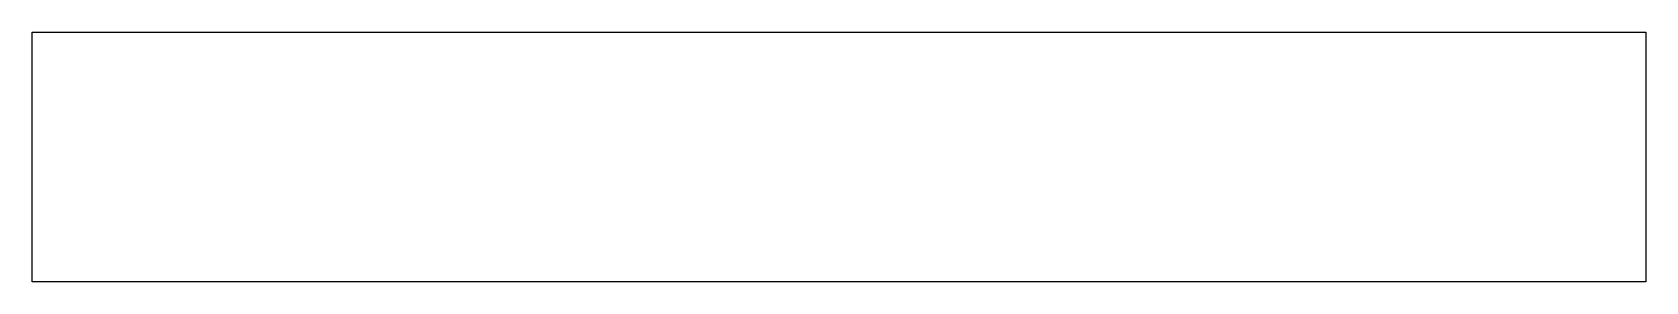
# Model space of a CAD drawing. Header units: metres. Extents: x -18.5 to 13.8, y -1.1 to 46.5.
# Drawn here: x -18.55 to 13.75, y 41.5 to 46.5 of the extents above.
import ezdxf

# ---------------------------------------------------------------- set-up
doc = ezdxf.new("R2010")
doc.units = ezdxf.units.M

msp = doc.modelspace()

# ---------------------------------------------------------------- linework, layer by layer
for p, q in [((-18.55, 45.93), (-18.55, 46.5)), ((-18.55, 46.5), (-18.166, 46.5)), ((-18.166, 46.5), (-17.306, 46.5)), ((-17.306, 46.5), (-12.091, 46.5)), ((-12.091, 46.5), (-11.845, 46.5)), ((-11.845, 46.5), (-11.518, 46.5)), ((-11.518, 46.5), (-11.13, 46.5)), ((-11.13, 46.5), (-10.708, 46.5)), ((-10.708, 46.5), (-10.293, 46.5)), ((-10.293, 46.5), (-9.924, 46.5)), ((-9.924, 46.5), (-9.639, 46.5)), ((-9.639, 46.5), (-9.46, 46.5)), ((-9.46, 46.5), (-7.904, 46.5)), ((-7.904, 46.5), (-6.981, 46.5)), ((-6.981, 46.5), (9.249, 46.5)), ((9.249, 46.5), (9.364, 46.5)), ((9.364, 46.5), (9.582, 46.5)), ((9.582, 46.5), (9.889, 46.5)), ((9.889, 46.5), (10.258, 46.5)), ((10.258, 46.5), (10.652, 46.5)), ((10.652, 46.5), (11.034, 46.5)), ((11.034, 46.5), (11.37, 46.5)), ((11.37, 46.5), (11.636, 46.5)), ((11.636, 46.5), (11.818, 46.5)), ((11.818, 46.5), (13.75, 46.5)), ((13.75, 46.5), (13.75, 41.691)), ((-18.55, 45.9), (-18.55, 45.93)), ((-18.55, 45.838), (-18.55, 45.9)), ((-18.55, 45.745), (-18.55, 45.838)), ((-18.55, 45.626), (-18.55, 45.745)), ((-18.55, 41.691), (-18.55, 45.626)), ((-18.55, 41.519), (-18.55, 41.691)), ((13.75, 41.691), (13.75, 41.5)), ((-18.55, 41.5), (-18.55, 41.519)), ((-17.933, 41.5), (-18.55, 41.5)), ((-17.841, 41.5), (-17.933, 41.5)), ((-17.693, 41.5), (-17.841, 41.5)), ((-17.454, 41.5), (-17.693, 41.5)), ((-17.067, 41.5), (-17.454, 41.5)), ((-16.435, 41.5), (-17.067, 41.5)), ((-11.802, 41.5), (-16.435, 41.5)), ((-11.557, 41.5), (-11.802, 41.5)), ((-11.182, 41.5), (-11.557, 41.5)), ((-10.834, 41.5), (-11.182, 41.5)), ((-9.166, 41.5), (-10.834, 41.5)), ((-8.818, 41.5), (-9.166, 41.5)), ((-8.443, 41.5), (-8.818, 41.5)), ((-8.198, 41.5), (-8.443, 41.5)), ((-8.066, 41.5), (-8.198, 41.5)), ((4.509, 41.5), (-8.066, 41.5)), ((8.066, 41.5), (4.509, 41.5)), ((8.198, 41.5), (8.066, 41.5)), ((8.443, 41.5), (8.198, 41.5)), ((8.818, 41.5), (8.443, 41.5)), ((8.443, 41.5), (8.443, 41.5)), ((9.166, 41.5), (8.818, 41.5)), ((10.834, 41.5), (9.166, 41.5)), ((11.182, 41.5), (10.834, 41.5)), ((11.557, 41.5), (11.182, 41.5)), ((12.55, 41.5), (11.557, 41.5)), ((12.984, 41.5), (12.55, 41.5)), ((13.244, 41.5), (12.984, 41.5)), ((13.393, 41.5), (13.244, 41.5)), ((13.476, 41.5), (13.393, 41.5)), ((13.522, 41.5), (13.476, 41.5)), ((13.75, 41.5), (13.522, 41.5))]:
    msp.add_line(p, q)

doc.saveas('drawing.dxf')
